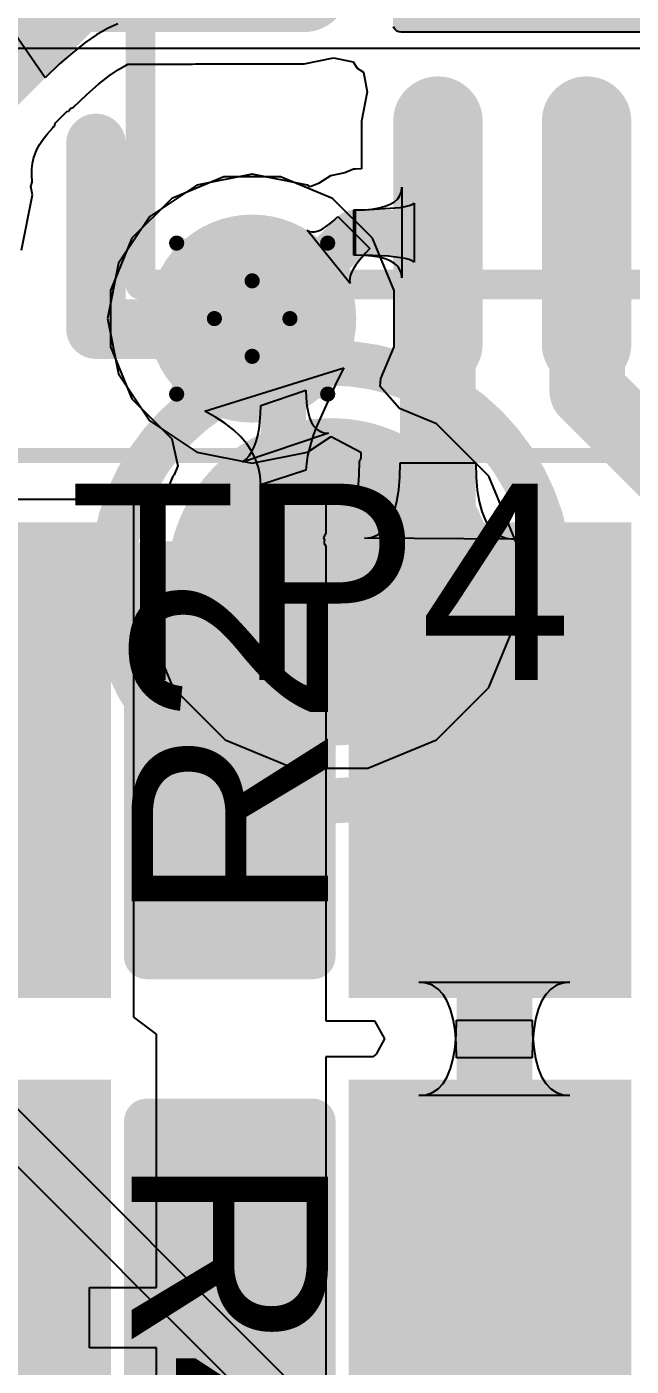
# Model space of a CAD drawing. Header units: inches. Extents: x 0.88 to 8.93, y 2.74 to 7.33.
# Drawn here: x 1.9607 to 2.0408, y 2.8764 to 3.0538 of the extents above; entities that cross this region are included whole.
import ezdxf

# ---------------------------------------------------------------- set-up
doc = ezdxf.new("R2010")
doc.units = ezdxf.units.IN
doc.header["$MEASUREMENT"] = 0
for name, color, linetype in [('Bottom 3D Body', 76, 'Continuous'), ('Bottom Courtyard', 56, 'Continuous'), ('Bottom Layer', 5, 'Continuous'), ('Bottom Overlay', 54, 'Continuous'), ('Bottom Paste', 16, 'Continuous'), ('Bottom Solder', 6, 'Continuous'), ('Drill Drawing', 1, 'Continuous'), ('Mechanical 12', 56, 'Continuous'), ('Top Layer', 1, 'Continuous'), ('Top Overlay', 2, 'Continuous'), ('Top Paste', 8, 'Continuous'), ('Top Solder', 216, 'Continuous'), ('Via Holes', 16, 'Continuous')]:
    doc.layers.add(name, color=color, linetype=linetype)
doc.styles.add('Arial', font='', dxfattribs={"height": 0.2})
doc.styles.get('Arial').set_extended_font_data('Arial')

# ---------------------------------------------------------------- blocks, each defined once
blk = doc.blocks.new('R0805_3')
at = {"layer": 'Top Layer'}
for points in [[(0.02952755, 0.0511811), (0.02952755, 0.0177165), (-0.02952755, 0.0177165), (-0.02952755, 0.0511811)], [(0.02952765, -0.0177165), (0.02952765, -0.0511811), (-0.02952745, -0.0511811), (-0.02952745, -0.0177165)]]:
    blk.add_hatch(color=1, dxfattribs=at).paths.add_polyline_path(points)
at = {"layer": 'Top Overlay'}
blk.add_hatch(color=2, dxfattribs=at).paths.add_polyline_path([(-0.025953, -0.0090008), (0.026047, -0.0090008), (0.026047, 0.0099992), (-0.025953, 0.0099992)])
at = {"layer": 'Top Paste'}
for points in [[(0.02952755, 0.0511811), (0.02952755, 0.0177165), (-0.02952755, 0.0177165), (-0.02952755, 0.0511811)], [(0.02952765, -0.0177165), (0.02952765, -0.0511811), (-0.02952745, -0.0511811), (-0.02952745, -0.0177165)]]:
    blk.add_hatch(color=8, dxfattribs=at).paths.add_polyline_path(points)
at = {"layer": 'Top Solder'}
for points in [[(0.03149605, 0.0531496), (0.03149605, 0.015748), (-0.03149605, 0.015748), (-0.03149605, 0.0531496)], [(0.03149615, -0.015748), (0.03149615, -0.0531496), (-0.03149595, -0.0531496), (-0.03149595, -0.015748)]]:
    blk.add_hatch(color=216, dxfattribs=at).paths.add_polyline_path(points)
at = {"layer": 'Top Overlay'}
for points in [[(0.026, 0.0110001, 0.006, 0.006, 0), (-0.0260001, 0.011, 0.006, 0.006, 0)], [(-0.0260001, 0.011, 0.006, 0.006, 0), (-0.0260001, -0.0110001, 0.006, 0.006, 0)], [(0.026, 0.0110001, 0.006, 0.006, 0), (0.0260001, -0.011, 0.006, 0.006, 0)], [(0.0260001, -0.011, 0.006, 0.006, 0), (-0.0260001, -0.0110001, 0.006, 0.006, 0)]]:
    blk.add_lwpolyline(points, format="xyseb", dxfattribs=at)
for points in [[(-0.0275001, 0.011, 0.003, 0.003, 1), (-0.0245001, 0.011, 0.003, 0.003, 1)], [(-0.0275001, 0.011, 0.003, 0.003, 1), (-0.0245001, 0.011, 0.003, 0.003, 1)], [(0.0245, 0.0110001, 0.003, 0.003, 1), (0.0275, 0.0110001, 0.003, 0.003, 1)], [(0.0245, 0.0110001, 0.003, 0.003, 1), (0.0275, 0.0110001, 0.003, 0.003, 1)], [(-0.0275001, -0.0110001, 0.003, 0.003, 1), (-0.0245001, -0.0110001, 0.003, 0.003, 1)], [(-0.0275001, -0.0110001, 0.003, 0.003, 1), (-0.0245001, -0.0110001, 0.003, 0.003, 1)], [(0.0245001, -0.011, 0.003, 0.003, 1), (0.0275001, -0.011, 0.003, 0.003, 1)], [(0.0245001, -0.011, 0.003, 0.003, 1), (0.0275001, -0.011, 0.003, 0.003, 1)]]:
    blk.add_lwpolyline(points, format="xyseb", close=True, dxfattribs=at)
at = {"layer": 'Mechanical 12', "style": 'Arial'}
blk.add_text('R2', height=0.026, dxfattribs=at).set_placement((-0.0216596, -0.0129958))
blk = doc.blocks.new('TP_B_5')
at = {"layer": 'Bottom Layer'}
h = blk.add_hatch(color=5, dxfattribs=at)
edge = h.paths.add_edge_path()
edge.add_arc((0, 0), 0.019685, 0, 360)
at = {"layer": 'Bottom Paste'}
h = blk.add_hatch(color=16, dxfattribs=at)
edge = h.paths.add_edge_path()
edge.add_arc((0, 0), 0.001685, 0, 360)
at = {"layer": 'Bottom Solder'}
h = blk.add_hatch(color=6, dxfattribs=at)
edge = h.paths.add_edge_path()
edge.add_arc((0, 0), 0.021685, 0, 360)
at = {"layer": 'Bottom Overlay'}
for points in [[(0.029, 0, 0.006, 0.006, 1), (-0.029, 0, 0.006, 0.006, 1)], [(-0.0305, 0, 0.003, 0.003, 1), (-0.0275, 0, 0.003, 0.003, 1)], [(0.0275, 0, 0.003, 0.003, 1), (0.0305, 0, 0.003, 0.003, 1)]]:
    blk.add_lwpolyline(points, format="xyseb", close=True, dxfattribs=at)
at = {"layer": 'Mechanical 12', "style": 'Arial'}
blk.add_text('TP4', height=0.026, rotation=180, dxfattribs=at).set_placement((0.0346554, 0.0129958))
blk = doc.blocks.new('QFN50P500X500X80_HS_29N_CP2102N_18')
at = {"layer": 'Top Layer'}
h = blk.add_hatch(color=1, dxfattribs=at)
edge = h.paths.add_edge_path()
edge.add_arc((-0.0590551, -0.10629935), 0.0049212, 180, 360)
edge.add_line((-0.0541339, -0.10629935), (-0.0541339, -0.07677165))
edge.add_arc((-0.0590551, -0.07677165), 0.0049212, 0, 180)
edge.add_line((-0.0639763, -0.07677165), (-0.0639763, -0.10629935))
h = blk.add_hatch(color=1, dxfattribs=at)
edge = h.paths.add_edge_path()
edge.add_arc((-0.03937, -0.10629935), 0.0049212, 180, 360)
edge.add_line((-0.0344488, -0.10629935), (-0.0344488, -0.07677165))
edge.add_arc((-0.03937, -0.07677165), 0.0049212, 0, 180)
edge.add_line((-0.0442912, -0.07677165), (-0.0442912, -0.10629935))
at = {"layer": 'Top Paste'}
h = blk.add_hatch(color=8, dxfattribs=at)
edge = h.paths.add_edge_path()
edge.add_arc((-0.0590551, -0.10629935), 0.0049212, 180, 360)
edge.add_line((-0.0541339, -0.10629935), (-0.0541339, -0.07677165))
edge.add_arc((-0.0590551, -0.07677165), 0.0049212, 0, 180)
edge.add_line((-0.0639763, -0.07677165), (-0.0639763, -0.10629935))
h = blk.add_hatch(color=8, dxfattribs=at)
edge = h.paths.add_edge_path()
edge.add_arc((-0.03937, -0.10629935), 0.0049212, 180, 360)
edge.add_line((-0.0344488, -0.10629935), (-0.0344488, -0.07677165))
edge.add_arc((-0.03937, -0.07677165), 0.0049212, 0, 180)
edge.add_line((-0.0442912, -0.07677165), (-0.0442912, -0.10629935))
at = {"layer": 'Top Solder'}
blk.add_hatch(color=216, dxfattribs=at).paths.add_polyline_path([(0.0642374, 0.0649506), (0.0644807, 0.0648499), (0.0646896, 0.0646896), (0.0648499, 0.0644807), (0.0649506, 0.0642374), (0.064985, 0.0639764), (0.064985, -0.0639764), (0.0649506, -0.0642374), (0.0648499, -0.0644807), (0.0646896, -0.0646896), (0.0644807, -0.0648499), (0.0642374, -0.0649506), (0.0639764, -0.064985), (-0.0639765, -0.0649851), (-0.0642375, -0.0649507), (-0.0644808, -0.06485), (-0.0646897, -0.0646897), (-0.06485, -0.0644808), (-0.0649507, -0.0642375), (-0.0649851, -0.0639765), (-0.064985, 0.0319882), (-0.0649507, 0.0322493), (-0.0648916, 0.0323917), (-0.0648499, 0.0324925), (-0.0646896, 0.0327014), (-0.0327014, 0.0646896), (-0.0324925, 0.0648499), (-0.0323205, 0.0649211), (-0.0322493, 0.0649506), (-0.0319882, 0.064985), (0.0639764, 0.064985)])
h = blk.add_hatch(color=216, dxfattribs=at)
edge = h.paths.add_edge_path()
edge.add_arc((-0.07677155, -0.0590552), 0.0059212, 270, 450)
edge.add_line((-0.07677155, -0.053134), (-0.10629925, -0.053134))
edge.add_arc((-0.10629925, -0.0590552), 0.0059212, 90, 270)
edge.add_line((-0.10629925, -0.0649764), (-0.07677155, -0.0649764))
h = blk.add_hatch(color=216, dxfattribs=at)
edge = h.paths.add_edge_path()
edge.add_arc((-0.0590551, -0.10629935), 0.0059212, 180, 360)
edge.add_line((-0.0531339, -0.10629935), (-0.0531339, -0.07677165))
edge.add_arc((-0.0590551, -0.07677165), 0.0059212, 0, 180)
edge.add_line((-0.0649763, -0.07677165), (-0.0649763, -0.10629935))
h = blk.add_hatch(color=216, dxfattribs=at)
edge = h.paths.add_edge_path()
edge.add_arc((-0.03937, -0.10629935), 0.0059212, 180, 360)
edge.add_line((-0.0334488, -0.10629935), (-0.0334488, -0.07677165))
edge.add_arc((-0.03937, -0.07677165), 0.0059212, 0, 180)
edge.add_line((-0.0452912, -0.07677165), (-0.0452912, -0.10629935))
at = {"layer": 'Bottom 3D Body'}
blk.add_lwpolyline([(-0.121063, -0.121063, 0.0019685, 0.0019685, 0), (0.121063, -0.121063, 0.0019685, 0.0019685, 0)], format="xyseb", dxfattribs=at)
at = {"layer": 'Bottom Courtyard'}
for points in [[(-0.0984252, -0.0984252, 0.003937, 0.003937, 0), (-0.0984252, 0.0984252, 0.003937, 0.003937, 0)], [(-0.0984252, -0.0984252, 0.003937, 0.003937, 0), (0.0984252, -0.0984252, 0.003937, 0.003937, 0)]]:
    blk.add_lwpolyline(points, format="xyseb", dxfattribs=at)
blk.add_lwpolyline([(-0.0994094, -0.0984252, 0.0019685, 0.0019685, 1), (-0.097441, -0.0984252, 0.0019685, 0.0019685, 1)], format="xyseb", close=True, dxfattribs=at)
blk.add_lwpolyline([(-0.0994094, -0.0984252, 0.0019685, 0.0019685, 1), (-0.097441, -0.0984252, 0.0019685, 0.0019685, 1)], format="xyseb", close=True, dxfattribs=at)
at = {"layer": 'Top Overlay'}
for points in [[(-0.1043307, -0.1043307, 0.007874, 0.007874, 0), (-0.1043307, -0.0797244, 0.007874, 0.007874, 0)], [(-0.1043307, -0.1043307, 0.007874, 0.007874, 0), (-0.0797244, -0.1043307, 0.007874, 0.007874, 0)]]:
    blk.add_lwpolyline(points, format="xyseb", dxfattribs=at)
for points in [[(-0.1062992, -0.0797244, 0.003937, 0.003937, 1), (-0.1023622, -0.0797244, 0.003937, 0.003937, 1)], [(-0.1062992, -0.1043307, 0.003937, 0.003937, 1), (-0.1023622, -0.1043307, 0.003937, 0.003937, 1)], [(-0.1062992, -0.1043307, 0.003937, 0.003937, 1), (-0.1023622, -0.1043307, 0.003937, 0.003937, 1)], [(-0.0816929, -0.1043307, 0.003937, 0.003937, 1), (-0.0777559, -0.1043307, 0.003937, 0.003937, 1)]]:
    blk.add_lwpolyline(points, format="xyseb", close=True, dxfattribs=at)
at = {"layer": 'Top Solder'}
for p, q in [((-0.06485, -0.0644808), (-0.0649507, -0.0642375)), ((-0.0646897, -0.0646897), (-0.06485, -0.0644808)), ((-0.0644808, -0.06485), (-0.0646897, -0.0646897)), ((-0.0642375, -0.0649507), (-0.0644808, -0.06485)), ((-0.0639765, -0.0649851), (-0.0642375, -0.0649507)), ((0.0639764, -0.064985), (-0.0639765, -0.0649851))]:
    blk.add_line(p, q, dxfattribs=at)
blk = doc.blocks.new('R0805_24')
at = {"layer": 'Top Layer'}
for points in [[(0.02952755, 0.0511811), (0.02952755, 0.0177165), (-0.02952755, 0.0177165), (-0.02952755, 0.0511811)], [(0.02952765, -0.0177165), (0.02952765, -0.0511811), (-0.02952745, -0.0511811), (-0.02952745, -0.0177165)]]:
    blk.add_hatch(color=1, dxfattribs=at).paths.add_polyline_path(points)
at = {"layer": 'Top Overlay'}
blk.add_hatch(color=2, dxfattribs=at).paths.add_polyline_path([(-0.0259961, -0.009), (0.0260039, -0.009), (0.0260039, 0.01), (-0.0259961, 0.01)])
at = {"layer": 'Top Paste'}
for points in [[(0.02952755, 0.0511811), (0.02952755, 0.0177165), (-0.02952755, 0.0177165), (-0.02952755, 0.0511811)], [(0.02952765, -0.0177165), (0.02952765, -0.0511811), (-0.02952745, -0.0511811), (-0.02952745, -0.0177165)]]:
    blk.add_hatch(color=8, dxfattribs=at).paths.add_polyline_path(points)
at = {"layer": 'Top Solder'}
for points in [[(0.03149605, 0.0531496), (0.03149605, 0.015748), (-0.03149605, 0.015748), (-0.03149605, 0.0531496)], [(0.03149615, -0.015748), (0.03149615, -0.0531496), (-0.03149595, -0.0531496), (-0.03149595, -0.015748)]]:
    blk.add_hatch(color=216, dxfattribs=at).paths.add_polyline_path(points)
at = {"layer": 'Top Overlay'}
for points in [[(-0.0260001, 0.011, 0.006, 0.006, 0), (0.026, 0.0110001, 0.006, 0.006, 0)], [(-0.0260001, -0.0110001, 0.006, 0.006, 0), (-0.0260001, 0.011, 0.006, 0.006, 0)], [(0.0260001, -0.011, 0.006, 0.006, 0), (0.026, 0.0110001, 0.006, 0.006, 0)], [(-0.0260001, -0.0110001, 0.006, 0.006, 0), (0.0260001, -0.011, 0.006, 0.006, 0)]]:
    blk.add_lwpolyline(points, format="xyseb", dxfattribs=at)
for points in [[(-0.0275001, 0.011, 0.003, 0.003, 1), (-0.0245001, 0.011, 0.003, 0.003, 1)], [(-0.0275001, 0.011, 0.003, 0.003, 1), (-0.0245001, 0.011, 0.003, 0.003, 1)], [(0.0245, 0.0110001, 0.003, 0.003, 1), (0.0275, 0.0110001, 0.003, 0.003, 1)], [(0.0245, 0.0110001, 0.003, 0.003, 1), (0.0275, 0.0110001, 0.003, 0.003, 1)], [(-0.0275001, -0.0110001, 0.003, 0.003, 1), (-0.0245001, -0.0110001, 0.003, 0.003, 1)], [(-0.0275001, -0.0110001, 0.003, 0.003, 1), (-0.0245001, -0.0110001, 0.003, 0.003, 1)], [(0.0245001, -0.011, 0.003, 0.003, 1), (0.0275001, -0.011, 0.003, 0.003, 1)], [(0.0245001, -0.011, 0.003, 0.003, 1), (0.0275001, -0.011, 0.003, 0.003, 1)]]:
    blk.add_lwpolyline(points, format="xyseb", close=True, dxfattribs=at)
at = {"layer": 'Mechanical 12', "style": 'Arial'}
blk.add_text('R4', height=0.026, dxfattribs=at).set_placement((-0.0216595, -0.0129957))

msp = doc.modelspace()

# ---------------------------------------------------------------- hatches: boundary and pattern name
at = {"layer": 'Bottom Layer'}
h = msp.add_hatch(color=5, dxfattribs=at)
edge = h.paths.add_edge_path()
edge.add_arc((1.9905638, 3.0151852), 0.0137795, 0, 360)
at = {"layer": 'Top Layer'}
h = msp.add_hatch(color=1, dxfattribs=at)
edge = h.paths.add_edge_path()
edge.add_arc((1.9905638, 3.0151852), 0.0137795, 0, 360)
at = {"layer": 'Via Holes'}
h = msp.add_hatch(color=7, dxfattribs=at)
edge = h.paths.add_edge_path()
edge.add_arc((1.9905638, 3.0151852), 0.007874, 0, 360)

# ---------------------------------------------------------------- linework, layer by layer
at = {"layer": 'Bottom Layer'}
for p, q in [((1.9329999, 3.051), (2.145, 3.051)), ((1.9868283, 3.0339647), (1.9799261, 3.0311057)), ((1.9942993, 3.0339647), (1.9868283, 3.0339647)), ((2.0012015, 3.0311057), (1.9942993, 3.0339647)), ((1.9799261, 3.0311057), (1.9746433, 3.0258229)), ((2.0064843, 3.0258229), (2.0012015, 3.0311057)), ((1.9746433, 3.0258229), (1.9717843, 3.0189207)), ((2.0093433, 3.0189207), (2.0064843, 3.0258229)), ((1.9717843, 3.0189207), (1.9717843, 3.0114497)), ((2.0093433, 3.0114497), (2.0093433, 3.0189207)), ((1.9717843, 3.0114497), (1.9746433, 3.0045475)), ((2.0076058, 3.007255), (2.0093433, 3.0114497)), ((1.9843064, 3.0029084), (2.002713, 3.0086835)), ((2.002713, 3.0086835), (2.0017584, 3.006858)), ((2.0017584, 3.006858), (1.9989449, 3.0005993)), ((2.00751, 3.0061778), (2.0076058, 3.007255)), ((1.9916889, 3.0036671), (1.9976889, 3.0057223)), ((1.9976889, 3.0057223), (1.9977187, 3.0046261)), ((2.0100906, 3.0032619), (2.00751, 3.0061778)), ((1.9746433, 3.0045475), (1.979926, 2.9992648)), ((1.991665, 3.0025573), (1.9916889, 3.0036671)), ((1.9977187, 3.0046261), (1.9978083, 3.0036463)), ((1.9978083, 3.0036463), (1.9979575, 3.0027829)), ((1.9857091, 3.0021338), (1.9843064, 3.0029084)), ((1.9869641, 3.0013153), (1.9857091, 3.0021338)), ((1.9914742, 3.000577), (1.9915935, 3.0015272)), ((1.9915935, 3.0015272), (1.991665, 3.0025573)), ((1.9979575, 3.0027829), (1.9981664, 3.0020358)), ((1.9981664, 3.0020358), (1.998435, 3.0014052)), ((2.0149672, 3.0012419), (2.0100906, 3.0032619)), ((1.9880715, 3.0004528), (1.9869641, 3.0013153)), ((1.9890312, 2.9995463), (1.9880715, 3.0004528)), ((2.0006734, 2.9999976), (1.9893036, 2.9961599)), ((1.9913072, 2.9997066), (1.9914742, 3.000577)), ((1.998435, 3.0014052), (1.9987633, 3.0008909)), ((1.9989449, 3.0005993), (1.9984928, 2.9992954)), ((1.9987633, 3.0008909), (1.9991513, 3.000493)), ((1.9991513, 3.000493), (1.999599, 3.0002115)), ((1.999599, 3.0002115), (2.0001063, 3.0000464)), ((2.0001063, 3.0000464), (2.0006734, 2.9999976)), ((2.0219112, 2.9942979), (2.0149672, 3.0012419)), ((1.979926, 2.9992648), (1.9807062, 2.9956712)), ((1.9898433, 2.9985958), (1.9890312, 2.9995463)), ((1.9905077, 2.9976014), (1.9898433, 2.9985958)), ((1.9905201, 2.9975741), (1.9908302, 2.9982051)), ((1.9908302, 2.9982051), (1.9910926, 2.998916)), ((1.9910926, 2.998916), (1.9913072, 2.9997066)), ((1.9984928, 2.9992954), (1.9978899, 2.9970006)), ((1.9893036, 2.9961599), (1.9897568, 2.9965515)), ((1.9897568, 2.9965515), (1.9901623, 2.9970229)), ((1.9901623, 2.9970229), (1.9905201, 2.9975741)), ((1.9910245, 2.996563), (1.9905077, 2.9976014)), ((1.9913936, 2.9954806), (1.9910245, 2.996563)), ((1.9978899, 2.9970006), (1.9977391, 2.9960096)), ((1.9802359, 2.9944764), (1.9800574, 2.9942979)), ((1.9807062, 2.9956712), (1.9802359, 2.9944764)), ((1.9916151, 2.9943543), (1.9913936, 2.9954806)), ((1.9976889, 2.995123), (1.9916889, 2.9931839)), ((1.9977391, 2.9960096), (1.9976889, 2.995123)), ((1.9800574, 2.9942979), (1.9762993, 2.9852252)), ((1.9916889, 2.9931839), (1.9916151, 2.9943543)), ((2.0256693, 2.9852252), (2.0219112, 2.9942979)), ((1.9762993, 2.9852252), (1.9762993, 2.9754048)), ((2.0256693, 2.9754048), (2.0256693, 2.9852252)), ((2.015, 2.855), (1.895, 2.975)), ((1.9762993, 2.9754048), (1.9800574, 2.9663321)), ((2.0219112, 2.9663321), (2.0256693, 2.9754048)), ((1.8927583, 2.969588), (2.0111731, 2.8511731)), ((1.9800574, 2.9663321), (1.9870014, 2.9593881)), ((2.0149672, 2.9593881), (2.0219112, 2.9663321)), ((1.9870014, 2.9593881), (1.9960741, 2.95563)), ((2.0058945, 2.95563), (2.0149672, 2.9593881)), ((1.9960741, 2.95563), (2.0058945, 2.95563))]:
    msp.add_line(p, q, dxfattribs=at)
for points in [[(1.9905638, 3.0151852, 0.006, 0.006, 0), (1.9946889, 3.0110601, 0.006, 0.006, 0)], [(1.9946889, 2.9866104, 0.006, 0.006, 0), (1.9946889, 3.0110601, 0.006, 0.006, 0)], [(1.9946889, 2.9866104, 0.006, 0.006, 0), (2.0009843, 2.980315, 0.006, 0.006, 0)]]:
    msp.add_lwpolyline(points, format="xyseb", dxfattribs=at)
for points in [[(1.9890638, 3.0151852, 0.003, 0.003, 1), (1.9920638, 3.0151852, 0.003, 0.003, 1)], [(1.9931889, 3.0110601, 0.003, 0.003, 1), (1.9961889, 3.0110601, 0.003, 0.003, 1)], [(1.9931889, 3.0110601, 0.003, 0.003, 1), (1.9961889, 3.0110601, 0.003, 0.003, 1)], [(1.9931889, 2.9866104, 0.003, 0.003, 1), (1.9961889, 2.9866104, 0.003, 0.003, 1)], [(1.9931889, 2.9866104, 0.003, 0.003, 1), (1.9961889, 2.9866104, 0.003, 0.003, 1)], [(1.9994843, 2.980315, 0.003, 0.003, 1), (2.0024843, 2.980315, 0.003, 0.003, 1)]]:
    msp.add_lwpolyline(points, format="xyseb", close=True, dxfattribs=at)
at = {"layer": 'Drill Drawing'}
for points in [[(1.9805638, 3.0251852, 0.002, 0.002, 0), (1.9905638, 3.0201852, 0.002, 0.002, 0)], [(1.9805638, 3.0251852, 0.002, 0.002, 0), (1.9855638, 3.0151852, 0.002, 0.002, 0)], [(1.9905638, 3.0201852, 0.002, 0.002, 0), (2.0005638, 3.0251852, 0.002, 0.002, 0)], [(1.9955638, 3.0151852, 0.002, 0.002, 0), (2.0005638, 3.0251852, 0.002, 0.002, 0)], [(1.9805638, 3.0051852, 0.002, 0.002, 0), (1.9855638, 3.0151852, 0.002, 0.002, 0)], [(1.9955638, 3.0151852, 0.002, 0.002, 0), (2.0005638, 3.0051852, 0.002, 0.002, 0)], [(1.9805638, 3.0051852, 0.002, 0.002, 0), (1.9905638, 3.0101852, 0.002, 0.002, 0)], [(1.9905638, 3.0101852, 0.002, 0.002, 0), (2.0005638, 3.0051852, 0.002, 0.002, 0)]]:
    msp.add_lwpolyline(points, format="xyseb", dxfattribs=at)
for points in [[(1.9800638, 3.0251852, 0.001, 0.001, 1), (1.9810638, 3.0251852, 0.001, 0.001, 1)], [(1.9800638, 3.0251852, 0.001, 0.001, 1), (1.9810638, 3.0251852, 0.001, 0.001, 1)], [(2.0000638, 3.0251852, 0.001, 0.001, 1), (2.0010638, 3.0251852, 0.001, 0.001, 1)], [(2.0000638, 3.0251852, 0.001, 0.001, 1), (2.0010638, 3.0251852, 0.001, 0.001, 1)], [(1.9900638, 3.0201852, 0.001, 0.001, 1), (1.9910638, 3.0201852, 0.001, 0.001, 1)], [(1.9900638, 3.0201852, 0.001, 0.001, 1), (1.9910638, 3.0201852, 0.001, 0.001, 1)], [(1.9850638, 3.0151852, 0.001, 0.001, 1), (1.9860638, 3.0151852, 0.001, 0.001, 1)], [(1.9850638, 3.0151852, 0.001, 0.001, 1), (1.9860638, 3.0151852, 0.001, 0.001, 1)], [(1.9950638, 3.0151852, 0.001, 0.001, 1), (1.9960638, 3.0151852, 0.001, 0.001, 1)], [(1.9950638, 3.0151852, 0.001, 0.001, 1), (1.9960638, 3.0151852, 0.001, 0.001, 1)], [(1.9900638, 3.0101852, 0.001, 0.001, 1), (1.9910638, 3.0101852, 0.001, 0.001, 1)], [(1.9900638, 3.0101852, 0.001, 0.001, 1), (1.9910638, 3.0101852, 0.001, 0.001, 1)], [(1.9800638, 3.0051852, 0.001, 0.001, 1), (1.9810638, 3.0051852, 0.001, 0.001, 1)], [(1.9800638, 3.0051852, 0.001, 0.001, 1), (1.9810638, 3.0051852, 0.001, 0.001, 1)], [(2.0000638, 3.0051852, 0.001, 0.001, 1), (2.0010638, 3.0051852, 0.001, 0.001, 1)], [(2.0000638, 3.0051852, 0.001, 0.001, 1), (2.0010638, 3.0051852, 0.001, 0.001, 1)]]:
    msp.add_lwpolyline(points, format="xyseb", close=True, dxfattribs=at)
at = {"layer": 'Top Layer'}
for p, q in [((1.9631755, 3.0470888), (1.9573808, 3.0554456)), ((1.9714296, 3.0536052), (1.9699681, 3.0527693)), ((1.9727965, 3.0542075), (1.9714296, 3.0536052)), ((1.9684119, 3.0516997), (1.9667611, 3.0503964)), ((1.9699681, 3.0527693), (1.9684119, 3.0516997)), ((1.9667611, 3.0503964), (1.9650156, 3.0488594)), ((1.997441, 3.0489396), (2.001312, 3.0497096)), ((2.001312, 3.0497096), (2.0039171, 3.0491914)), ((1.9650156, 3.0488594), (1.9631755, 3.0470888)), ((1.9716247, 3.0473409), (1.9728493, 3.0481825)), ((1.9728493, 3.0481825), (1.9738709, 3.0487668)), ((1.9738709, 3.0487668), (1.9740807, 3.0488593)), ((1.9740807, 3.0488593), (1.9826772, 3.0488593)), ((1.9826772, 3.0488593), (1.9830809, 3.0489396)), ((1.9830809, 3.0489396), (1.997441, 3.0489396)), ((2.0039171, 3.0491914), (2.0044684, 3.0483662)), ((2.0044684, 3.0483662), (2.0052937, 3.0478148)), ((2.0052937, 3.0478148), (2.0058119, 3.0452097)), ((1.9686821, 3.0448768), (1.9702293, 3.0462392)), ((1.9702293, 3.0462392), (1.9716247, 3.0473409)), ((1.966928, 3.043189), (1.9686821, 3.0448768)), ((2.0058119, 3.0452097), (2.0050419, 3.0413387)), ((1.9644986, 3.0410638), (1.9660255, 3.0425907)), ((1.9660255, 3.0425907), (1.9662594, 3.0426414)), ((1.9662594, 3.0426414), (1.9665052, 3.0430233)), ((1.9665052, 3.0430233), (1.966928, 3.043189)), ((1.9641699, 3.0404347), (1.9642292, 3.0405944)), ((1.9642292, 3.0405944), (1.9643795, 3.0406743)), ((1.9643795, 3.0406743), (1.9644986, 3.0410638)), ((2.0050419, 3.0413387), (2.0050419, 3.0350088)), ((1.9624518, 3.0383001), (1.9628827, 3.0389502)), ((1.9628827, 3.0389502), (1.963408, 3.0396141)), ((1.963408, 3.0396141), (1.9641699, 3.0404347)), ((1.9616267, 3.0363789), (1.961833, 3.0370236)), ((1.961833, 3.0370236), (1.9621058, 3.0376617)), ((1.9621058, 3.0376617), (1.9624518, 3.0383001)), ((1.9613971, 3.0350144), (1.9614817, 3.0357132)), ((1.9614817, 3.0357132), (1.9616267, 3.0363789)), ((1.961375, 3.0342671), (1.9613971, 3.0350144)), ((1.9614341, 3.0332435), (1.961375, 3.0342671)), ((1.9905638, 3.0343326), (1.9832364, 3.0328751)), ((1.9978912, 3.0328751), (1.9905638, 3.0343326)), ((2.0009162, 3.0341107), (1.9993459, 3.0330615)), ((2.0028252, 3.0344905), (2.0009162, 3.0341107)), ((2.0040006, 3.0349868), (2.0028252, 3.0344905)), ((2.0042563, 3.0349885), (2.0040006, 3.0349868)), ((2.0050419, 3.0350088), (2.0042563, 3.0349885)), ((1.9612425, 3.0326931), (1.9614341, 3.0332435)), ((1.961467, 3.0315644), (1.9612425, 3.0326931)), ((1.9832364, 3.0328751), (1.9770245, 3.0287245)), ((1.99825, 3.0326354), (1.9978912, 3.0328751)), ((1.9993459, 3.0330615), (1.99825, 3.0326354)), ((2.0101374, 3.0314949), (2.010321, 3.0320049)), ((2.010321, 3.0320049), (2.0103822, 3.0325749)), ((2.0103822, 3.0325749), (2.0103822, 3.0205749)), ((1.9600095, 3.024237), (1.961467, 3.0315644)), ((2.0053537, 3.0295839), (2.0102118, 3.0298998)), ((2.0073834, 3.0298449), (2.008179, 3.0300549)), ((2.008179, 3.0300549), (2.0088522, 3.0303249)), ((2.0088522, 3.0303249), (2.009403, 3.0306549)), ((2.009403, 3.0306549), (2.0098314, 3.0310449)), ((2.0098314, 3.0310449), (2.0101374, 3.0314949)), ((2.0102118, 3.0298998), (2.010839, 3.0300172)), ((2.010839, 3.0300172), (2.0113514, 3.0301525)), ((2.0113514, 3.0301525), (2.011749, 3.030306)), ((2.011749, 3.030306), (2.0120318, 3.0304775)), ((2.0120318, 3.0304775), (2.0120318, 3.0226723)), ((1.9770245, 3.0287245), (1.9728739, 3.0225126)), ((2.0008963, 3.0277658), (2.0013933, 3.0281956)), ((2.0013933, 3.0281956), (2.0019163, 3.0286962)), ((2.0019163, 3.0286962), (2.0061589, 3.0244536)), ((2.0040376, 3.0295749), (2.0053537, 3.0295839)), ((2.0040376, 3.0235749), (2.0040376, 3.0295749)), ((2.0042622, 3.0295749), (2.005425, 3.0296049)), ((2.0042622, 3.0235749), (2.0042622, 3.0295749)), ((2.005425, 3.0296049), (2.0064654, 3.0296949)), ((2.0064654, 3.0296949), (2.0073834, 3.0298449)), ((2.0035385, 3.0198255), (1.9978573, 3.0268763)), ((1.9978573, 3.0268763), (1.9981461, 3.0267396)), ((1.9981461, 3.0267396), (1.9984609, 3.0266738)), ((1.9984609, 3.0266738), (1.9988017, 3.0266788)), ((1.9988017, 3.0266788), (1.9991686, 3.0267546)), ((1.9991686, 3.0267546), (1.9995615, 3.0269012)), ((1.9995615, 3.0269012), (1.9999804, 3.0271186)), ((1.9999804, 3.0271186), (2.0004253, 3.0274068)), ((2.0004253, 3.0274068), (2.0008963, 3.0277658)), ((2.0065549, 3.0235388), (2.0040376, 3.0235749)), ((2.005425, 3.0235449), (2.0042622, 3.0235749)), ((2.0055658, 3.0238404), (2.0046004, 3.0227144)), ((2.0064654, 3.0234549), (2.005425, 3.0235449)), ((2.0061589, 3.0244536), (2.0055658, 3.0238404)), ((2.0073834, 3.0233049), (2.0064654, 3.0234549)), ((2.008613, 3.0234305), (2.0065549, 3.0235388)), ((2.008179, 3.0230949), (2.0073834, 3.0233049)), ((2.0088522, 3.0228249), (2.008179, 3.0230949)), ((2.0102118, 3.02325), (2.008613, 3.0234305)), ((2.009403, 3.0224949), (2.0088522, 3.0228249)), ((2.010839, 3.0231326), (2.0102118, 3.02325)), ((2.0113514, 3.0229973), (2.010839, 3.0231326)), ((2.011749, 3.0228438), (2.0113514, 3.0229973)), ((2.0120318, 3.0226723), (2.011749, 3.0228438)), ((1.9728739, 3.0225126), (1.9714164, 3.0151852)), ((2.0037039, 3.0212758), (2.0035522, 3.0208631)), ((2.0039292, 3.0217219), (2.0037039, 3.0212758)), ((2.004228, 3.0222014), (2.0039292, 3.0217219)), ((2.0046004, 3.0227144), (2.004228, 3.0222014)), ((2.0098314, 3.0221049), (2.009403, 3.0224949)), ((2.0101374, 3.0216549), (2.0098314, 3.0221049)), ((2.010321, 3.0211449), (2.0101374, 3.0216549)), ((2.0103822, 3.0205749), (2.010321, 3.0211449)), ((2.0034741, 3.0204839), (2.0034695, 3.020138)), ((2.0034695, 3.020138), (2.0035385, 3.0198255)), ((2.0035522, 3.0208631), (2.0034741, 3.0204839)), ((1.9714164, 3.0151852), (1.9728739, 3.0078578)), ((1.9728739, 3.0078578), (1.9770245, 3.0016459)), ((1.9770245, 3.0016459), (1.9832364, 2.9974953)), ((1.9978912, 2.9974953), (2.0010246, 2.9995889)), ((2.0010246, 2.9995889), (2.0049616, 2.9974845)), ((1.9832364, 2.9974953), (1.9905638, 2.9960378)), ((1.9905638, 2.9960378), (1.9978912, 2.9974953)), ((2.0047472, 2.996235), (2.0047039, 2.9944935)), ((2.0049616, 2.9967183), (2.0047472, 2.996235)), ((2.0049616, 2.9974845), (2.0049616, 2.9967183)), ((2.0047039, 2.9944935), (2.0045917, 2.9931473)), ((2.0101103, 2.9942006), (2.0101575, 2.9961006)), ((2.0101575, 2.9961006), (2.0201575, 2.9961006)), ((2.0201575, 2.9961006), (2.0202075, 2.9941833)), ((2.0045917, 2.9931473), (2.0044253, 2.9920902)), ((2.0099686, 2.9925006), (2.0101103, 2.9942006)), ((2.0202075, 2.9941833), (2.0203575, 2.9924671)), ((1.974882, 2.9912205), (1.937215, 2.9912205)), ((1.974882, 2.9243386), (1.974882, 2.9912205)), ((2.0041873, 2.9912206), (2.000315, 2.9912206)), ((2.000315, 2.9912206), (2.000315, 2.9868263)), ((2.0042366, 2.9913482), (2.0041873, 2.9912206)), ((2.0044253, 2.9920902), (2.0042366, 2.9913482)), ((2.0094019, 2.9897006), (2.0097325, 2.9910006)), ((2.0097325, 2.9910006), (2.0099686, 2.9925006)), ((2.0203575, 2.9924671), (2.0206075, 2.9909522)), ((2.0206075, 2.9909522), (2.0209575, 2.9896384)), ((2.0089769, 2.9886006), (2.0094019, 2.9897006)), ((2.0209575, 2.9896384), (2.0214075, 2.9885258)), ((2.0078435, 2.9870006), (2.0084574, 2.9877006)), ((2.0084574, 2.9877006), (2.0089769, 2.9886006)), ((2.0214075, 2.9885258), (2.0219575, 2.9876144)), ((2.0219575, 2.9876144), (2.0226075, 2.9869042)), ((2.000315, 2.9868263), (2.0000231, 2.9861335)), ((2.0000231, 2.9861335), (2.0001495, 2.9858231)), ((2.0001495, 2.9858231), (2.0000563, 2.9855012)), ((2.005435, 2.9861006), (2.0063323, 2.9862006)), ((2.0251575, 2.9859806), (2.005435, 2.9861006)), ((2.0063323, 2.9862006), (2.0071351, 2.9865006)), ((2.0071351, 2.9865006), (2.0078435, 2.9870006)), ((2.0226075, 2.9869042), (2.0233575, 2.9863951)), ((2.0233575, 2.9863951), (2.0242075, 2.9860873)), ((2.0242075, 2.9860873), (2.0251575, 2.9859806)), ((2.0000563, 2.9855012), (2.000315, 2.9850318)), ((2.000315, 2.9850318), (2.000315, 2.9221656)), ((2.0135879, 2.9271856), (2.0126379, 2.9272856)), ((2.0126379, 2.9272856), (2.0326379, 2.9272856)), ((2.0144379, 2.9268856), (2.0135879, 2.9271856)), ((2.0316879, 2.9271856), (2.0308379, 2.9268856)), ((2.0326379, 2.9272856), (2.0316879, 2.9271856)), ((2.0151879, 2.9263856), (2.0144379, 2.9268856)), ((2.0158379, 2.9256856), (2.0151879, 2.9263856)), ((2.0163879, 2.9247856), (2.0158379, 2.9256856)), ((2.0294379, 2.9256856), (2.0288879, 2.9247856)), ((2.0300879, 2.9263856), (2.0294379, 2.9256856)), ((2.0308379, 2.9268856), (2.0300879, 2.9263856)), ((1.9748821, 2.9226636), (1.974882, 2.9243386)), ((2.0168379, 2.9236856), (2.0163879, 2.9247856)), ((2.0171879, 2.9223856), (2.0168379, 2.9236856)), ((2.0284379, 2.9236856), (2.0280879, 2.9223856)), ((2.0288879, 2.9247856), (2.0284379, 2.9236856)), ((1.9778821, 2.9204016), (1.9748821, 2.9226636)), ((2.000315, 2.9221656), (2.0067655, 2.9221656)), ((2.0067655, 2.9221656), (2.0081005, 2.9197835)), ((2.0174379, 2.9208856), (2.0171879, 2.9223856)), ((2.0175879, 2.9203816), (2.0176379, 2.9222816)), ((2.0176379, 2.9222816), (2.0276379, 2.9222816)), ((2.0276379, 2.9222816), (2.0276879, 2.9203816)), ((2.0280879, 2.9223856), (2.0278379, 2.9208856)), ((1.977882, 2.886874), (1.9778821, 2.9204016)), ((2.0175879, 2.9191856), (2.0174379, 2.9208856)), ((2.0174379, 2.9186816), (2.0175879, 2.9203816)), ((2.0278379, 2.9208856), (2.0276879, 2.9191856)), ((2.0276879, 2.9203816), (2.0278379, 2.9186816)), ((2.0081005, 2.9197835), (2.0069755, 2.9177763)), ((2.0171879, 2.9171816), (2.0174379, 2.9186816)), ((2.0176379, 2.9172856), (2.0175879, 2.9191856)), ((2.0276879, 2.9191856), (2.0276379, 2.9172856)), ((2.0278379, 2.9186816), (2.0280879, 2.9171816)), ((2.0065268, 2.9174016), (2.000315, 2.9174016)), ((2.000315, 2.9174016), (2.000315, 2.8483466)), ((2.0069755, 2.9177763), (2.0065268, 2.9174016)), ((2.0168379, 2.9158816), (2.0171879, 2.9171816)), ((2.0276379, 2.9172856), (2.0176379, 2.9172856)), ((2.0280879, 2.9171816), (2.0284379, 2.9158816)), ((2.0158379, 2.9138816), (2.0163879, 2.9147816)), ((2.0163879, 2.9147816), (2.0168379, 2.9158816)), ((2.0284379, 2.9158816), (2.0288879, 2.9147816)), ((2.0288879, 2.9147816), (2.0294379, 2.9138816)), ((2.0144379, 2.9126816), (2.0151879, 2.9131816)), ((2.0151879, 2.9131816), (2.0158379, 2.9138816)), ((2.0294379, 2.9138816), (2.0300879, 2.9131816)), ((2.0300879, 2.9131816), (2.0308379, 2.9126816)), ((2.0126379, 2.9122816), (2.0135879, 2.9123816)), ((2.0326379, 2.9122816), (2.0126379, 2.9122816)), ((2.0135879, 2.9123816), (2.0144379, 2.9126816)), ((2.0308379, 2.9126816), (2.0316879, 2.9123816)), ((2.0316879, 2.9123816), (2.0326379, 2.9122816)), ((1.9690209, 2.878874), (1.9690209, 2.886874)), ((1.9690209, 2.886874), (1.977882, 2.886874)), ((1.977882, 2.878874), (1.9690209, 2.878874)), ((1.977882, 2.8453465), (1.977882, 2.878874))]:
    msp.add_line(p, q, dxfattribs=at)
for points in [[(1.9423196, 3.033304, 0.01, 0.01, 0), (1.9680708, 3.0590552, 0.01, 0.01, 0)], [(2.0151575, 2.9763782, 0.01, 0.01, 0), (2.0151575, 3.0265749, 0.01, 0.01, 0)], [(2.0348426, 3.0265749, 0.01, 0.01, 0), (2.0349213, 3.0264962, 0.01, 0.01, 0)], [(2.0349213, 3.0056353, 0.01, 0.01, 0), (2.0349213, 3.0264962, 0.01, 0.01, 0)], [(1.9926479, 3.0151852, 0.006, 0.006, 0), (2.0040376, 3.0265749, 0.006, 0.006, 0)], [(2.0040376, 3.0265749, 0.006, 0.006, 0), (2.0151575, 3.0265749, 0.006, 0.006, 0)], [(1.9905638, 3.0151852, 0.006, 0.006, 0), (1.9926479, 3.0151852, 0.006, 0.006, 0)], [(2.0349213, 3.0056353, 0.01, 0.01, 0), (2.0497796, 2.990777, 0.01, 0.01, 0)], [(2.0151575, 2.9763782, 0.01, 0.01, 0), (2.0226379, 2.9688978, 0.01, 0.01, 0)], [(2.0226379, 2.8834647, 0.01, 0.01, 0), (2.0226379, 2.9688978, 0.01, 0.01, 0)], [(2.0220473, 2.8828741, 0.01, 0.01, 0), (2.0226379, 2.8834647, 0.01, 0.01, 0)]]:
    msp.add_lwpolyline(points, format="xyseb", dxfattribs=at)
for points in [[(2.0126575, 3.0265749, 0.005, 0.005, 1), (2.0176575, 3.0265749, 0.005, 0.005, 1)], [(2.0323426, 3.0265749, 0.005, 0.005, 1), (2.0373426, 3.0265749, 0.005, 0.005, 1)], [(2.0324213, 3.0264962, 0.005, 0.005, 1), (2.0374213, 3.0264962, 0.005, 0.005, 1)], [(2.0324213, 3.0264962, 0.005, 0.005, 1), (2.0374213, 3.0264962, 0.005, 0.005, 1)], [(2.0025376, 3.0265749, 0.003, 0.003, 1), (2.0055376, 3.0265749, 0.003, 0.003, 1)], [(2.0025376, 3.0265749, 0.003, 0.003, 1), (2.0055376, 3.0265749, 0.003, 0.003, 1)], [(2.0136575, 3.0265749, 0.003, 0.003, 1), (2.0166575, 3.0265749, 0.003, 0.003, 1)], [(1.9890638, 3.0151852, 0.003, 0.003, 1), (1.9920638, 3.0151852, 0.003, 0.003, 1)], [(1.9911479, 3.0151852, 0.003, 0.003, 1), (1.9941479, 3.0151852, 0.003, 0.003, 1)], [(1.9911479, 3.0151852, 0.003, 0.003, 1), (1.9941479, 3.0151852, 0.003, 0.003, 1)], [(2.0324213, 3.0056353, 0.005, 0.005, 1), (2.0374213, 3.0056353, 0.005, 0.005, 1)], [(2.0324213, 3.0056353, 0.005, 0.005, 1), (2.0374213, 3.0056353, 0.005, 0.005, 1)], [(2.0126575, 2.9763782, 0.005, 0.005, 1), (2.0176575, 2.9763782, 0.005, 0.005, 1)], [(2.0126575, 2.9763782, 0.005, 0.005, 1), (2.0176575, 2.9763782, 0.005, 0.005, 1)], [(2.0201379, 2.9688978, 0.005, 0.005, 1), (2.0251379, 2.9688978, 0.005, 0.005, 1)], [(2.0201379, 2.9688978, 0.005, 0.005, 1), (2.0251379, 2.9688978, 0.005, 0.005, 1)], [(2.0201379, 2.8834647, 0.005, 0.005, 1), (2.0251379, 2.8834647, 0.005, 0.005, 1)], [(2.0201379, 2.8834647, 0.005, 0.005, 1), (2.0251379, 2.8834647, 0.005, 0.005, 1)], [(2.0195473, 2.8828741, 0.005, 0.005, 1), (2.0245473, 2.8828741, 0.005, 0.005, 1)]]:
    msp.add_lwpolyline(points, format="xyseb", close=True, dxfattribs=at)

# ---------------------------------------------------------------- block references
msp.add_blockref('QFN50P500X500X80_HS_29N_CP2102N_18', (2.0742126, 3.1181104))
for name, p, rotation in [('TP_B_5', (2.0009843, 2.980315), 180), ('R0805_3', (1.9875985, 2.956693), 90), ('R0805_24', (1.9875985, 2.8828741), 270)]:
    msp.add_blockref(name, p, dxfattribs=dict(rotation=rotation))

doc.saveas('drawing.dxf')
